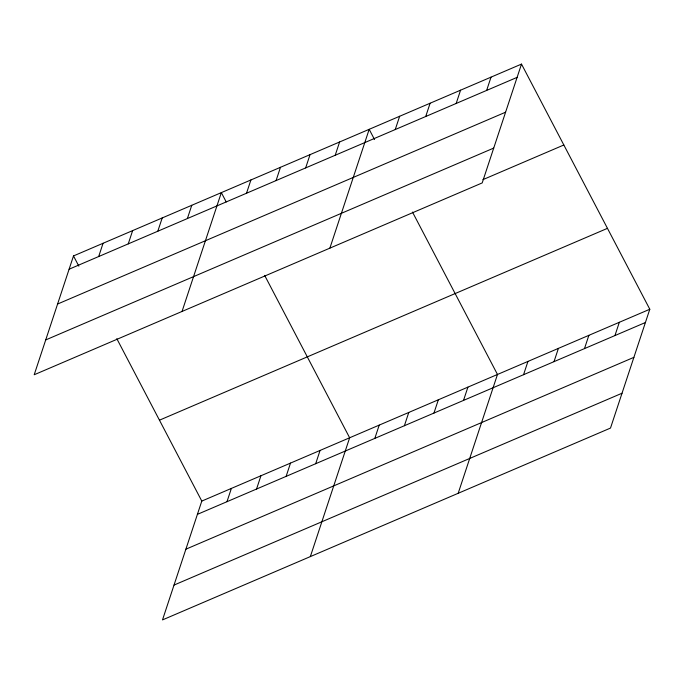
<?xml version="1.0" encoding="UTF-8"?>
<svg xmlns="http://www.w3.org/2000/svg" width="684" height="684" viewBox="0 0 684 684"><rect width="100%" height="100%" fill="white"/><g stroke="black" fill="none" stroke-linecap="round" stroke-linejoin="round"><path stroke-width="1.03" d="M73.496 255.936L34.2 374.755L482.203 182.919L521.499 64.091L73.496 255.936L78.848 266.161M98.676 256.551L103.062 243.273M128.241 243.889L132.636 230.611M157.807 231.226L162.202 217.948M187.382 218.564L191.768 205.285M182.038 311.451L221.334 192.623L226.207 201.925M246.514 193.239L250.908 179.969M276.079 180.576L280.474 167.306M305.654 167.913L310.04 154.644M116.81 338.683L201.797 501.081L162.501 619.909L610.504 428.064L649.8 309.245L521.499 64.091M335.22 155.251L339.606 141.981M226.977 501.697L231.372 488.419M329.876 248.147L369.18 129.319L374.533 139.545M256.551 489.034L260.937 475.756M395.249 129.55L399.644 116.271M286.117 476.372L290.503 463.102M425.713 116.502L430.108 103.233M315.683 463.709L320.069 450.44M456.177 103.455L460.571 90.185M310.348 556.596L349.644 437.777L264.648 275.378M486.64 90.416L491.035 77.138M374.815 438.393L379.21 425.115M404.389 425.73L408.776 412.452M433.955 413.068L438.341 399.789M463.521 400.405L467.916 387.127M458.186 493.292L497.482 374.464L412.486 212.074M523.551 374.695L527.945 361.426M554.014 361.648L558.409 348.378M584.478 348.609L588.873 335.331M614.95 335.562L619.336 322.284M69.11 269.205L517.104 77.369M57.584 304.038L505.587 112.202M45.717 339.931L493.72 148.086M482.913 179.644L563.838 144.991M159.458 420.181L607.46 228.345M201.797 501.081L649.8 309.245M197.411 514.359L645.414 322.515M185.894 549.192L633.888 357.347M174.027 585.076L622.021 393.232"/></g></svg>
